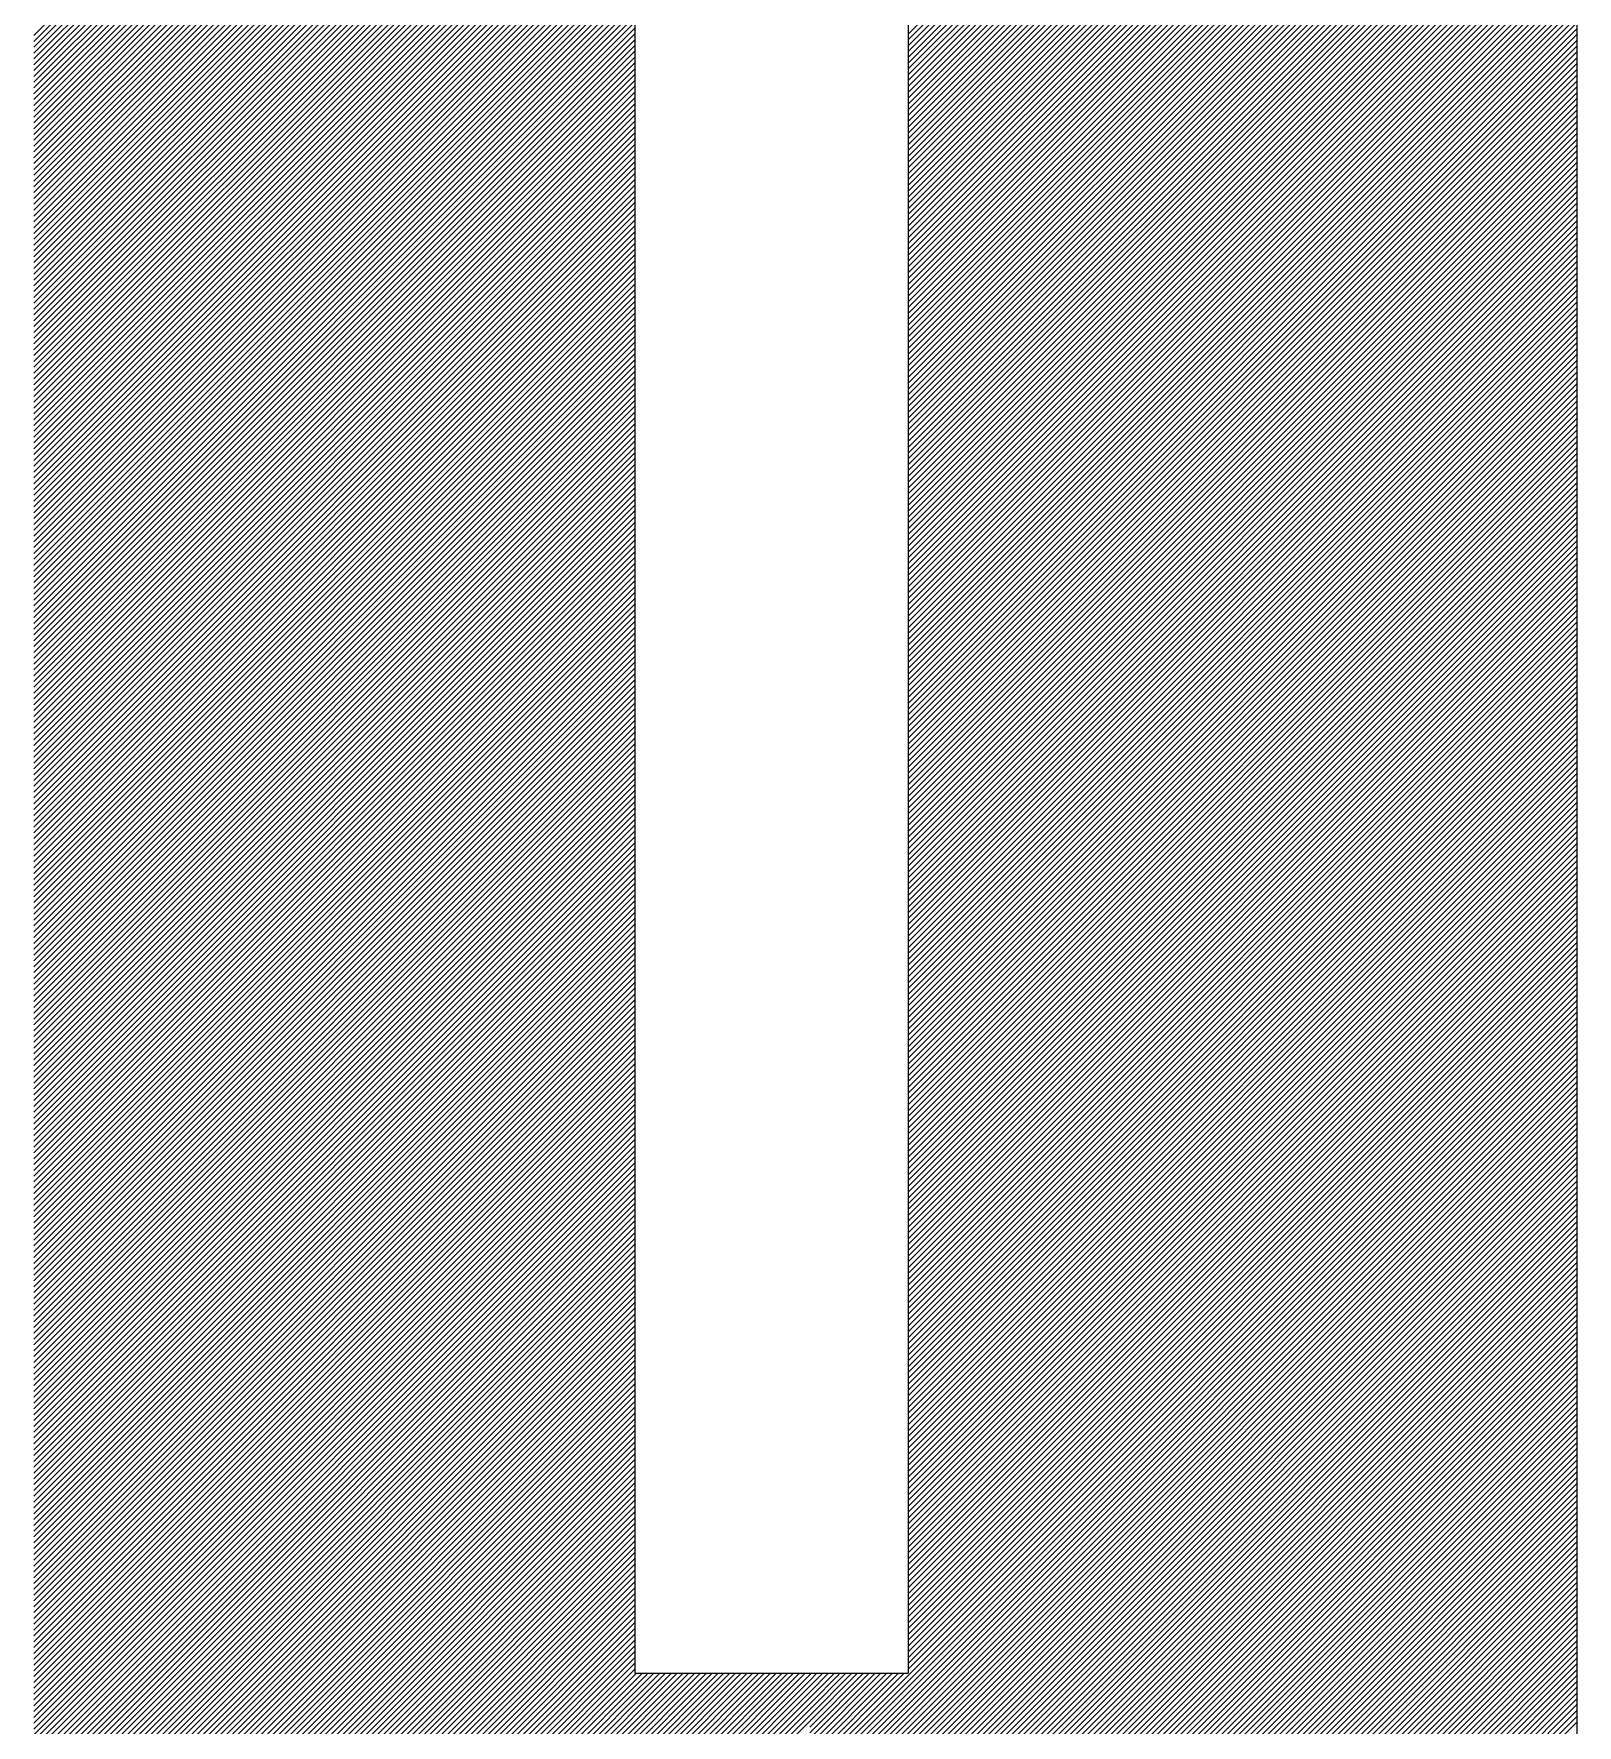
# Model space of a CAD drawing. Header units: inches. Extents: x -2548 to -2391, y 2200 to 2352.
# Drawn here: x -2463.5491 to -2463.0989, y 2340.7878 to 2341.2811 of the extents above; entities that cross this region are included whole.
import ezdxf

# ---------------------------------------------------------------- set-up
doc = ezdxf.new("R2010")
doc.units = ezdxf.units.IN
doc.header["$MEASUREMENT"] = 0
doc.layers.add('HAND', color=194, linetype='Continuous')

# ---------------------------------------------------------------- blocks, each defined once
blk = doc.blocks.new('*X369')
at = {"color": 0}
for p, q in [((95.0606, 47.9461), (95.6704, 48.5559)), ((95.0606, 47.9408), (95.6704, 48.5506)), ((95.0606, 47.9355), (95.6704, 48.5453)), ((95.0606, 47.9302), (95.6704, 48.54)), ((95.0606, 47.9249), (95.6704, 48.5347)), ((95.0606, 47.9196), (95.6704, 48.5294)), ((95.0606, 47.9143), (95.6704, 48.5241)), ((95.0606, 47.909), (95.6704, 48.5188)), ((95.0606, 47.9037), (95.6704, 48.5135)), ((95.0606, 47.8984), (95.6704, 48.5081)), ((95.0606, 47.893), (95.6704, 48.5028)), ((95.0606, 47.8877), (95.6704, 48.4975)), ((95.0606, 47.8824), (95.6704, 48.4922)), ((95.0606, 47.8771), (95.6704, 48.4869)), ((95.0606, 47.8718), (95.6704, 48.4816)), ((95.0606, 47.8665), (95.6704, 48.4763)), ((95.0606, 47.8612), (95.6704, 48.471)), ((95.0606, 47.8559), (95.6704, 48.4657)), ((95.0606, 47.8506), (95.6704, 48.4604)), ((95.0606, 47.8453), (95.6704, 48.4551)), ((95.0606, 47.84), (95.6704, 48.4498)), ((95.0606, 47.8347), (95.6704, 48.4445)), ((95.0606, 47.8294), (95.6704, 48.4392)), ((95.0606, 47.8241), (95.6704, 48.4339)), ((95.0606, 47.8188), (95.6704, 48.4286)), ((95.0606, 47.8135), (95.6704, 48.4233)), ((95.0606, 47.8082), (95.6704, 48.418)), ((95.0606, 47.8029), (95.6704, 48.4127)), ((95.0606, 47.7976), (95.6704, 48.4074)), ((95.0606, 47.7923), (95.6704, 48.4021)), ((95.0606, 47.787), (95.6704, 48.3968)), ((95.0606, 47.7817), (95.6704, 48.3915)), ((95.0606, 47.7764), (95.6704, 48.3862)), ((95.0606, 47.7711), (95.6704, 48.3809)), ((95.0606, 47.7658), (95.6704, 48.3756)), ((95.0606, 47.7605), (95.6704, 48.3703)), ((95.0606, 47.7552), (95.6704, 48.365)), ((95.0606, 47.7499), (95.6704, 48.3597)), ((95.0606, 47.7446), (95.6704, 48.3544)), ((95.0606, 47.7393), (95.6704, 48.349)), ((95.0606, 47.7339), (95.6704, 48.3437)), ((95.0606, 47.7286), (95.6704, 48.3384)), ((95.0606, 47.7233), (95.6704, 48.3331)), ((95.0606, 47.718), (95.6704, 48.3278)), ((95.0606, 47.7127), (95.6704, 48.3225)), ((95.0606, 47.7074), (95.6704, 48.3172)), ((95.0606, 47.7021), (95.6704, 48.3119)), ((95.0606, 47.6968), (95.6704, 48.3066)), ((95.0606, 47.6915), (95.6704, 48.3013)), ((95.0606, 47.6862), (95.6704, 48.296)), ((95.0606, 47.6809), (95.6704, 48.2907)), ((95.0606, 47.6756), (95.6704, 48.2854)), ((95.0606, 47.6703), (95.6704, 48.2801)), ((95.0606, 47.665), (95.6704, 48.2748)), ((95.0606, 47.6597), (95.6704, 48.2695)), ((95.0606, 47.6544), (95.6704, 48.2642)), ((95.0606, 47.6491), (95.6704, 48.2589)), ((95.0606, 47.6438), (95.6704, 48.2536)), ((95.0606, 47.6385), (95.6704, 48.2483)), ((95.0606, 47.6332), (95.6704, 48.243)), ((95.0606, 47.6279), (95.6704, 48.2377)), ((95.0606, 47.6226), (95.6704, 48.2324)), ((95.0606, 47.6173), (95.6704, 48.2271)), ((95.0606, 47.612), (95.6704, 48.2218)), ((95.0606, 47.6067), (95.6704, 48.2165)), ((95.0606, 47.6014), (95.6704, 48.2112)), ((95.0606, 47.5961), (95.6704, 48.2059)), ((95.0606, 47.5908), (95.6704, 48.2006)), ((95.0606, 47.5855), (95.6704, 48.1953)), ((95.0606, 47.5802), (95.6704, 48.19)), ((95.0606, 47.5748), (95.6704, 48.1846)), ((95.0606, 47.5695), (95.6704, 48.1793)), ((95.0606, 47.5642), (95.6704, 48.174)), ((95.0606, 47.5589), (95.6704, 48.1687)), ((95.0606, 47.5536), (95.6704, 48.1634)), ((95.0606, 47.5483), (95.6704, 48.1581)), ((95.0606, 47.543), (95.6704, 48.1528)), ((95.0606, 47.5377), (95.6704, 48.1475)), ((95.0606, 47.5324), (95.6704, 48.1422)), ((95.0606, 47.5271), (95.6704, 48.1369)), ((95.0606, 47.5218), (95.6704, 48.1316)), ((95.0606, 47.5165), (95.6704, 48.1263)), ((95.0606, 47.5112), (95.6704, 48.121)), ((95.0606, 47.5059), (95.6704, 48.1157)), ((95.0606, 47.5006), (95.6704, 48.1104)), ((95.0606, 47.4953), (95.6704, 48.1051)), ((95.0606, 47.49), (95.6704, 48.0998)), ((95.0606, 47.4847), (95.6704, 48.0945)), ((95.0606, 47.4794), (95.6704, 48.0892)), ((95.0606, 47.4741), (95.6704, 48.0839)), ((95.0606, 47.4688), (95.6704, 48.0786)), ((95.0606, 47.4635), (95.6704, 48.0733)), ((95.0606, 47.4582), (95.6704, 48.068)), ((95.0606, 47.4529), (95.6704, 48.0627)), ((95.0606, 47.4476), (95.6704, 48.0574)), ((95.0606, 47.4423), (95.6704, 48.0521)), ((95.0606, 47.437), (95.6704, 48.0468)), ((95.0606, 47.4317), (95.6704, 48.0415)), ((95.0606, 47.4264), (95.6704, 48.0362)), ((95.0606, 47.4211), (95.6704, 48.0309)), ((95.0606, 47.4158), (95.6704, 48.0255)), ((95.0606, 47.4104), (95.6704, 48.0202)), ((95.0606, 47.4051), (95.6704, 48.0149)), ((95.0606, 47.3998), (95.6704, 48.0096)), ((95.0606, 47.3945), (95.6704, 48.0043)), ((95.0606, 47.3892), (95.6704, 47.999)), ((95.0606, 47.3839), (95.6704, 47.9937)), ((95.0606, 47.3786), (95.6704, 47.9884)), ((95.0606, 47.3733), (95.6704, 47.9831)), ((95.0606, 47.368), (95.6704, 47.9778)), ((95.0606, 47.3627), (95.6704, 47.9725)), ((95.0606, 47.3574), (95.6704, 47.9672)), ((95.0606, 47.3521), (95.6704, 47.9619)), ((95.0606, 47.3468), (95.6704, 47.9566)), ((95.0606, 47.3415), (95.6704, 47.9513)), ((95.0606, 47.3362), (95.6704, 47.946)), ((95.0606, 47.3309), (95.6704, 47.9407)), ((95.0606, 47.3256), (95.6704, 47.9354)), ((95.0606, 47.3203), (95.6704, 47.9301)), ((95.0606, 47.315), (95.6704, 47.9248)), ((95.0606, 47.3097), (95.6704, 47.9195)), ((95.0606, 47.3044), (95.6704, 47.9142)), ((95.0606, 47.2991), (95.6704, 47.9089)), ((95.0606, 47.2938), (95.6704, 47.9036)), ((95.0606, 47.2885), (95.6704, 47.8983)), ((95.0606, 47.2832), (95.6704, 47.893)), ((95.0606, 47.2779), (95.6704, 47.8877)), ((95.0606, 47.2726), (95.6704, 47.8824)), ((95.0606, 47.2673), (95.6704, 47.8771)), ((95.0606, 47.262), (95.6704, 47.8718)), ((95.0606, 47.2567), (95.6704, 47.8664)), ((95.0606, 47.2513), (95.6704, 47.8611)), ((95.0606, 47.246), (95.6704, 47.8558)), ((95.0606, 47.2407), (95.6704, 47.8505)), ((95.0606, 47.2354), (95.6704, 47.8452)), ((95.0606, 47.2301), (95.6704, 47.8399)), ((95.0606, 47.2248), (95.6704, 47.8346)), ((95.0606, 47.2195), (95.6704, 47.8293)), ((95.0606, 47.2142), (95.6704, 47.824)), ((95.0606, 47.2089), (95.6704, 47.8187)), ((95.0606, 47.2036), (95.6704, 47.8134)), ((95.0606, 47.1983), (95.6704, 47.8081)), ((95.0606, 47.193), (95.6704, 47.8028)), ((95.0606, 47.1877), (95.6704, 47.7975)), ((95.0606, 47.1824), (95.6704, 47.7922)), ((95.0606, 47.1771), (95.6704, 47.7869)), ((95.0606, 47.1718), (95.6704, 47.7816)), ((95.0606, 47.1665), (95.6704, 47.7763)), ((95.0606, 47.1612), (95.6704, 47.771)), ((95.0606, 47.1559), (95.6704, 47.7657)), ((95.0606, 47.1506), (95.6704, 47.7604)), ((95.0606, 47.1453), (95.6704, 47.7551)), ((95.0606, 47.14), (95.6704, 47.7498)), ((95.0606, 47.1347), (95.6704, 47.7445)), ((95.0606, 47.1294), (95.6704, 47.7392)), ((95.0606, 47.1241), (95.6704, 47.7339)), ((95.0606, 47.1188), (95.6704, 47.7286)), ((95.0606, 47.1135), (95.6704, 47.7233)), ((95.0606, 47.1082), (95.6704, 47.718)), ((95.0606, 47.1029), (95.6704, 47.7127)), ((95.0606, 47.0976), (95.6704, 47.7073)), ((95.0606, 47.0922), (95.6704, 47.702)), ((95.0606, 47.0869), (95.6704, 47.6967)), ((95.0606, 47.0816), (95.6704, 47.6914)), ((95.0606, 47.0763), (95.6704, 47.6861)), ((95.0606, 47.071), (95.6704, 47.6808)), ((95.0606, 47.0657), (95.6704, 47.6755)), ((95.0606, 47.0604), (95.6704, 47.6702)), ((95.0606, 47.0551), (95.6704, 47.6649)), ((95.0606, 47.0498), (95.6704, 47.6596)), ((95.0606, 47.0445), (95.6704, 47.6543)), ((95.0606, 47.0392), (95.6704, 47.649)), ((95.0606, 47.0339), (95.6704, 47.6437)), ((95.0606, 47.0286), (95.6704, 47.6384)), ((95.0606, 47.0233), (95.6704, 47.6331)), ((95.0606, 47.018), (95.6704, 47.6278)), ((95.0606, 47.0127), (95.6704, 47.6225)), ((95.0606, 47.0074), (95.6704, 47.6172)), ((95.0606, 47.0021), (95.6704, 47.6119)), ((95.0606, 46.9968), (95.6704, 47.6066)), ((95.0606, 46.9915), (95.6704, 47.6013)), ((95.0606, 46.9862), (95.6704, 47.596)), ((95.0606, 46.9809), (95.6704, 47.5907)), ((95.0606, 46.9756), (95.6704, 47.5854)), ((95.0606, 46.9703), (95.6704, 47.5801)), ((95.0606, 46.965), (95.6704, 47.5748)), ((95.0606, 46.9597), (95.6704, 47.5695)), ((95.0606, 46.9544), (95.6704, 47.5642)), ((95.0606, 46.9491), (95.6704, 47.5589)), ((95.0606, 46.9438), (95.6704, 47.5536)), ((95.0606, 46.9385), (95.6704, 47.5483)), ((95.0606, 46.9332), (95.6704, 47.5429)), ((95.0606, 46.9278), (95.6704, 47.5376)), ((95.0606, 46.9225), (95.6704, 47.5323)), ((95.0606, 46.9172), (95.6704, 47.527)), ((95.0606, 46.9119), (95.6704, 47.5217)), ((95.0606, 46.9066), (95.6704, 47.5164)), ((95.0606, 46.9013), (95.6704, 47.5111)), ((95.0606, 46.896), (95.6704, 47.5058)), ((95.0606, 46.8907), (95.6704, 47.5005)), ((95.0606, 46.8854), (95.6704, 47.4952)), ((95.0606, 46.8801), (95.6704, 47.4899)), ((95.0606, 46.8748), (95.6704, 47.4846)), ((95.0606, 46.8695), (95.6704, 47.4793)), ((95.0606, 46.8642), (95.6704, 47.474)), ((95.0606, 46.8589), (95.6704, 47.4687)), ((95.0606, 46.8536), (95.6704, 47.4634)), ((95.0606, 46.8483), (95.6704, 47.4581)), ((95.0606, 46.843), (95.6704, 47.4528)), ((95.0606, 46.8377), (95.6704, 47.4475)), ((95.0606, 46.8324), (95.6704, 47.4422)), ((95.0606, 46.8271), (95.6704, 47.4369)), ((95.0606, 46.8218), (95.6704, 47.4316)), ((95.0606, 46.8165), (95.6704, 47.4263)), ((95.0606, 46.8112), (95.6704, 47.421)), ((95.0606, 46.8059), (95.6704, 47.4157)), ((95.0606, 46.8006), (95.6704, 47.4104)), ((95.0606, 46.7953), (95.6704, 47.4051)), ((95.0606, 46.79), (95.6704, 47.3998)), ((95.0606, 46.7847), (95.6704, 47.3945)), ((95.0606, 46.7794), (95.6704, 47.3892)), ((95.0606, 46.7741), (95.6704, 47.3838)), ((95.0606, 46.7687), (95.6704, 47.3785)), ((95.0606, 46.7634), (95.6704, 47.3732)), ((95.0606, 46.7581), (95.6704, 47.3679)), ((95.0606, 46.7528), (95.6704, 47.3626)), ((95.0606, 46.7475), (95.6704, 47.3573)), ((95.0606, 46.7422), (95.6704, 47.352)), ((95.0606, 46.7369), (95.6704, 47.3467)), ((95.0606, 46.7316), (95.6704, 47.3414)), ((95.0606, 46.7263), (95.6704, 47.3361)), ((95.0606, 46.721), (95.6704, 47.3308)), ((95.0606, 46.7157), (95.6704, 47.3255)), ((95.0606, 46.7104), (95.6704, 47.3202)), ((95.0606, 46.7051), (95.6704, 47.3149)), ((95.0606, 46.6998), (95.6704, 47.3096)), ((95.0606, 46.6945), (95.6704, 47.3043)), ((95.0606, 46.6892), (95.6704, 47.299)), ((95.0606, 46.6839), (95.6704, 47.2937)), ((95.0606, 46.6786), (95.6704, 47.2884)), ((95.0606, 46.6733), (95.6704, 47.2831)), ((95.0606, 46.668), (95.6704, 47.2778)), ((95.0606, 46.6627), (95.6704, 47.2725)), ((95.0606, 46.6574), (95.6704, 47.2672)), ((95.0606, 46.6521), (95.6704, 47.2619)), ((95.0606, 46.6468), (95.6704, 47.2566)), ((95.0606, 46.6415), (95.6704, 47.2513)), ((95.0606, 46.6362), (95.6704, 47.246)), ((95.0606, 46.6309), (95.6704, 47.2407)), ((95.0606, 46.6256), (95.6704, 47.2354)), ((95.0606, 46.6203), (95.6704, 47.2301)), ((95.0606, 46.615), (95.6704, 47.2247)), ((95.0606, 46.6096), (95.6704, 47.2194)), ((95.0606, 46.6043), (95.6704, 47.2141)), ((95.0606, 46.599), (95.6704, 47.2088)), ((95.0606, 46.5937), (95.6704, 47.2035)), ((95.0606, 46.5884), (95.6704, 47.1982)), ((95.0606, 46.5831), (95.6704, 47.1929)), ((95.0606, 46.5778), (95.6704, 47.1876)), ((95.0606, 46.5725), (95.6704, 47.1823)), ((95.0606, 46.5672), (95.6704, 47.177)), ((95.0606, 46.5619), (95.6704, 47.1717)), ((95.0606, 46.5566), (95.6704, 47.1664)), ((95.0606, 46.5513), (95.6704, 47.1611)), ((95.0606, 46.546), (95.6704, 47.1558)), ((95.0606, 46.5407), (95.6704, 47.1505)), ((95.0606, 46.5354), (95.6704, 47.1452)), ((95.0606, 46.5301), (95.6704, 47.1399)), ((95.0606, 46.5248), (95.6704, 47.1346)), ((95.0606, 46.5195), (95.6704, 47.1293)), ((95.0606, 46.5142), (95.6704, 47.124)), ((95.0606, 46.5089), (95.6704, 47.1187)), ((95.0606, 46.5036), (95.6704, 47.1134)), ((95.0606, 46.4983), (95.6704, 47.1081)), ((95.0606, 46.493), (95.6704, 47.1028)), ((95.0606, 46.4877), (95.6704, 47.0975)), ((95.0606, 46.4824), (95.6704, 47.0922)), ((95.0606, 46.4771), (95.6704, 47.0869)), ((95.0606, 46.4718), (95.6704, 47.0816)), ((95.0606, 46.4665), (95.6704, 47.0763)), ((94.9709, 46.3608), (95.6704, 47.0603)), ((95.0606, 46.4612), (95.6704, 47.071)), ((95.0606, 46.4559), (95.6704, 47.0657)), ((94.9709, 46.3555), (95.6704, 47.055)), ((94.9709, 46.3502), (95.6704, 47.0497)), ((94.9709, 46.3449), (95.6704, 47.0444)), ((94.9709, 46.3396), (95.6704, 47.0391)), ((94.9709, 46.3343), (95.6704, 47.0338)), ((94.9709, 46.329), (95.6704, 47.0285)), ((94.9709, 46.3237), (95.6704, 47.0232)), ((94.9709, 46.3184), (95.6704, 47.0179)), ((94.9709, 46.3131), (95.6704, 47.0126)), ((94.9709, 46.3078), (95.6704, 47.0073)), ((94.9709, 46.3025), (95.6704, 47.002)), ((94.9709, 46.2972), (95.6704, 46.9967)), ((94.9709, 46.2919), (95.6704, 46.9914)), ((94.9709, 46.2866), (95.6704, 46.9861)), ((94.9709, 46.2813), (95.6704, 46.9808)), ((94.9709, 46.276), (95.6704, 46.9755)), ((94.9709, 46.2707), (95.6704, 46.9702)), ((94.9709, 46.2654), (95.6704, 46.9649)), ((94.9709, 46.2601), (95.6704, 46.9596)), ((94.9709, 46.2548), (95.6704, 46.9543)), ((94.9709, 46.2495), (95.6704, 46.949)), ((94.9709, 46.2442), (95.6704, 46.9437)), ((94.9709, 46.2389), (95.6704, 46.9384)), ((94.9709, 46.2336), (95.6704, 46.9331)), ((94.9709, 46.2282), (95.6704, 46.9278)), ((94.9709, 46.2229), (95.6704, 46.9225)), ((94.9709, 46.2176), (95.6704, 46.9172)), ((94.9709, 46.2123), (95.6704, 46.9119)), ((94.9709, 46.207), (95.6704, 46.9066)), ((94.9709, 46.2017), (95.6704, 46.9012)), ((94.9709, 46.1964), (95.6704, 46.8959)), ((94.9709, 46.1911), (95.6704, 46.8906)), ((94.9709, 46.1858), (95.6704, 46.8853)), ((94.9709, 46.1805), (95.6704, 46.88)), ((94.9709, 46.1752), (95.6704, 46.8747)), ((94.9709, 46.1699), (95.6704, 46.8694)), ((94.9709, 46.1646), (95.6704, 46.8641)), ((94.9709, 46.1593), (95.6704, 46.8588)), ((94.9709, 46.154), (95.6704, 46.8535)), ((94.9709, 46.1487), (95.6704, 46.8482)), ((94.9709, 46.1434), (95.6704, 46.8429)), ((94.9709, 46.1381), (95.6704, 46.8376)), ((94.9709, 46.1328), (95.6704, 46.8323)), ((94.9709, 46.1275), (95.6704, 46.827)), ((94.9709, 46.1222), (95.6704, 46.8217)), ((94.9709, 46.1169), (95.6704, 46.8164)), ((94.9709, 46.1116), (95.6704, 46.8111)), ((94.9709, 46.1063), (95.6704, 46.8058)), ((94.9709, 46.101), (95.6704, 46.8005)), ((94.9709, 46.0957), (95.6704, 46.7952)), ((94.9709, 46.0904), (95.6704, 46.7899)), ((94.9709, 46.0851), (95.6704, 46.7846)), ((94.9709, 46.0798), (95.6704, 46.7793)), ((94.9709, 46.0745), (95.6704, 46.774)), ((94.9709, 46.0692), (95.6704, 46.7687)), ((94.9709, 46.0638), (95.6704, 46.7634)), ((94.9709, 46.0585), (95.6704, 46.7581)), ((94.9709, 46.0532), (95.6704, 46.7528)), ((94.9709, 46.0479), (95.6704, 46.7475)), ((94.9709, 46.0426), (95.6704, 46.7421)), ((94.9709, 46.0373), (95.6704, 46.7368)), ((94.9709, 46.032), (95.6704, 46.7315)), ((94.9709, 46.0267), (95.6704, 46.7262)), ((94.9709, 46.0214), (95.6704, 46.7209)), ((94.9709, 46.0161), (95.6704, 46.7156)), ((94.9709, 46.0108), (95.6704, 46.7103)), ((94.9709, 46.0055), (95.6704, 46.705)), ((94.9709, 46.0002), (95.6704, 46.6997)), ((94.9709, 45.9949), (95.6704, 46.6944)), ((94.9709, 45.9896), (95.6704, 46.6891)), ((94.9709, 45.9843), (95.6704, 46.6838)), ((94.9709, 45.979), (95.6704, 46.6785)), ((94.9709, 45.9737), (95.6704, 46.6732)), ((94.9709, 45.9684), (95.6704, 46.6679)), ((94.9709, 45.9631), (95.6704, 46.6626)), ((94.9709, 45.9578), (95.6704, 46.6573)), ((94.9709, 45.9525), (95.6704, 46.652)), ((94.9709, 45.9472), (95.6704, 46.6467)), ((94.9709, 45.9419), (95.6704, 46.6414)), ((94.9709, 45.9366), (95.6704, 46.6361)), ((94.9709, 45.9313), (95.6704, 46.6308)), ((94.9709, 45.926), (95.6704, 46.6255)), ((94.9709, 45.9207), (95.6704, 46.6202)), ((94.9709, 45.9154), (95.6704, 46.6149)), ((94.9709, 45.9101), (95.6704, 46.6096)), ((94.9709, 45.9047), (95.6704, 46.6043)), ((94.9709, 45.8994), (95.6704, 46.599)), ((94.9709, 45.8941), (95.6704, 46.5937)), ((94.9709, 45.8888), (95.6704, 46.5884)), ((94.9709, 45.8835), (95.6704, 46.5831)), ((94.9709, 45.8782), (95.6704, 46.5777)), ((94.9709, 45.8729), (95.6704, 46.5724)), ((94.9709, 45.8676), (95.6704, 46.5671)), ((94.9709, 45.8623), (95.6704, 46.5618)), ((94.9709, 45.857), (95.6704, 46.5565)), ((94.9709, 45.8517), (95.6704, 46.5512)), ((94.9709, 45.8464), (95.6704, 46.5459)), ((94.9709, 45.8411), (95.6704, 46.5406)), ((94.9709, 45.8358), (95.6704, 46.5353)), ((94.9709, 45.8305), (95.6704, 46.53)), ((94.9709, 45.8252), (95.6704, 46.5247)), ((94.9709, 45.8199), (95.6704, 46.5194)), ((94.9709, 45.8146), (95.6704, 46.5141)), ((94.9709, 45.8093), (95.6704, 46.5088)), ((94.9709, 45.804), (95.6704, 46.5035)), ((94.9709, 45.7987), (95.6704, 46.4982)), ((94.9709, 45.7934), (95.6704, 46.4929)), ((94.9709, 45.7881), (95.6704, 46.4876)), ((94.9709, 45.7828), (95.6704, 46.4823)), ((94.9709, 45.7775), (95.6704, 46.477)), ((94.9709, 45.7722), (95.6704, 46.4717)), ((94.9709, 45.7669), (95.6704, 46.4664)), ((94.9709, 45.7616), (95.6704, 46.4611)), ((94.9709, 45.7563), (95.6704, 46.4558)), ((94.9709, 46.3661), (95.0571, 46.4523)), ((94.9709, 46.3714), (95.0518, 46.4523)), ((94.9709, 46.3767), (95.0465, 46.4523)), ((94.9709, 46.382), (95.0412, 46.4523)), ((94.9709, 46.3873), (95.0359, 46.4523)), ((94.9709, 46.3927), (95.0306, 46.4523)), ((94.9709, 46.398), (95.0252, 46.4523)), ((94.9709, 46.4033), (95.0199, 46.4523)), ((94.9709, 46.4086), (95.0146, 46.4523)), ((94.9709, 46.4139), (95.0093, 46.4523)), ((94.9709, 46.4192), (95.004, 46.4523)), ((94.9709, 46.4245), (94.9987, 46.4523)), ((94.9709, 46.4298), (94.9934, 46.4523)), ((94.9709, 46.4351), (94.9881, 46.4523)), ((94.9709, 46.4404), (94.9828, 46.4523)), ((94.9709, 46.4457), (94.9775, 46.4523)), ((94.9709, 46.451), (94.9722, 46.4523)), ((94.9709, 45.751), (95.6704, 46.4505)), ((94.9709, 45.7456), (95.6704, 46.4452)), ((94.9709, 45.7403), (95.6704, 46.4399)), ((94.9709, 45.735), (95.6704, 46.4346)), ((94.9709, 45.7297), (95.6704, 46.4293)), ((94.9709, 45.7244), (95.6704, 46.424)), ((94.9709, 45.7191), (95.6704, 46.4186)), ((94.9709, 45.7138), (95.6704, 46.4133)), ((94.9709, 45.7085), (95.6704, 46.408))]:
    blk.add_line(p, q, dxfattribs=at)
blk = doc.blocks.new('*X366')
at = {"color": 0}
for p, q in [((94.2638, 47.9448), (94.8116, 48.4926)), ((94.2638, 47.9394), (94.8116, 48.4873)), ((94.2638, 47.9341), (94.8116, 48.482)), ((94.2638, 47.9288), (94.8116, 48.4767)), ((94.2638, 47.9235), (94.8116, 48.4714)), ((94.2638, 47.9182), (94.8116, 48.4661)), ((94.2638, 47.9129), (94.8116, 48.4607)), ((94.2638, 47.9076), (94.8116, 48.4554)), ((94.2638, 47.9023), (94.8116, 48.4501)), ((94.2638, 47.897), (94.8116, 48.4448)), ((94.2638, 47.8917), (94.8116, 48.4395)), ((94.2638, 47.8864), (94.8116, 48.4342)), ((94.2638, 47.8811), (94.8116, 48.4289)), ((94.2638, 47.8758), (94.8116, 48.4236)), ((94.2638, 47.8705), (94.8116, 48.4183)), ((94.2638, 47.8652), (94.8116, 48.413)), ((94.2638, 47.8599), (94.8116, 48.4077)), ((94.2638, 47.8546), (94.8116, 48.4024)), ((94.2638, 47.8493), (94.8116, 48.3971)), ((94.2638, 47.844), (94.8116, 48.3918)), ((94.2638, 47.8387), (94.8116, 48.3865)), ((94.2638, 47.8334), (94.8116, 48.3812)), ((94.2638, 47.8281), (94.8116, 48.3759)), ((94.2638, 47.8228), (94.8116, 48.3706)), ((94.2638, 47.8175), (94.8116, 48.3653)), ((94.2638, 47.8122), (94.8116, 48.36)), ((94.2638, 47.8069), (94.8116, 48.3547)), ((94.2638, 47.8016), (94.8116, 48.3494)), ((94.2638, 47.7963), (94.8116, 48.3441)), ((94.2638, 47.791), (94.8116, 48.3388)), ((94.2638, 47.7857), (94.8116, 48.3335)), ((94.2638, 47.7803), (94.8116, 48.3282)), ((94.2638, 47.775), (94.8116, 48.3229)), ((94.2638, 47.7697), (94.8116, 48.3176)), ((94.2638, 47.7644), (94.8116, 48.3123)), ((94.2638, 47.7591), (94.8116, 48.307)), ((94.2638, 47.7538), (94.8116, 48.3016)), ((94.2638, 47.7485), (94.8116, 48.2963)), ((94.2638, 47.7432), (94.8116, 48.291)), ((94.2638, 47.7379), (94.8116, 48.2857)), ((94.2638, 47.7326), (94.8116, 48.2804)), ((94.2638, 47.7273), (94.8116, 48.2751)), ((94.2638, 47.722), (94.8116, 48.2698)), ((94.2638, 47.7167), (94.8116, 48.2645)), ((94.2638, 47.7114), (94.8116, 48.2592)), ((94.2638, 47.7061), (94.8116, 48.2539)), ((94.2638, 47.7008), (94.8116, 48.2486)), ((94.2638, 47.6955), (94.8116, 48.2433)), ((94.2638, 47.6902), (94.8116, 48.238)), ((94.2638, 47.6849), (94.8116, 48.2327)), ((94.2638, 47.6796), (94.8116, 48.2274)), ((94.2638, 47.6743), (94.8116, 48.2221)), ((94.2638, 47.669), (94.8116, 48.2168)), ((94.2638, 47.6637), (94.8116, 48.2115)), ((94.2638, 47.6584), (94.8116, 48.2062)), ((94.2638, 47.6531), (94.8116, 48.2009)), ((94.2638, 47.6478), (94.8116, 48.1956)), ((94.2638, 47.6425), (94.8116, 48.1903)), ((94.2638, 47.6372), (94.8116, 48.185)), ((94.2638, 47.6319), (94.8116, 48.1797)), ((94.2638, 47.6266), (94.8116, 48.1744)), ((94.2638, 47.6212), (94.8116, 48.1691)), ((94.2638, 47.6159), (94.8116, 48.1638)), ((94.2638, 47.6106), (94.8116, 48.1585)), ((94.2638, 47.6053), (94.8116, 48.1532)), ((94.2638, 47.6), (94.8116, 48.1479)), ((94.2638, 47.5947), (94.8116, 48.1426)), ((94.2638, 47.5894), (94.8116, 48.1372)), ((94.2638, 47.5841), (94.8116, 48.1319)), ((94.2638, 47.5788), (94.8116, 48.1266)), ((94.2638, 47.5735), (94.8116, 48.1213)), ((94.2638, 47.5682), (94.8116, 48.116)), ((94.2638, 47.5629), (94.8116, 48.1107)), ((94.2638, 47.5576), (94.8116, 48.1054)), ((94.2638, 47.5523), (94.8116, 48.1001)), ((94.2638, 47.547), (94.8116, 48.0948)), ((94.2638, 47.5417), (94.8116, 48.0895)), ((94.2638, 47.5364), (94.8116, 48.0842)), ((94.2638, 47.5311), (94.8116, 48.0789)), ((94.2638, 47.5258), (94.8116, 48.0736)), ((94.2638, 47.5205), (94.8116, 48.0683)), ((94.2638, 47.5152), (94.8116, 48.063)), ((94.2638, 47.5099), (94.8116, 48.0577)), ((94.2638, 47.5046), (94.8116, 48.0524)), ((94.2638, 47.4993), (94.8116, 48.0471)), ((94.2638, 47.494), (94.8116, 48.0418)), ((94.2638, 47.4887), (94.8116, 48.0365)), ((94.2638, 47.4834), (94.8116, 48.0312)), ((94.2638, 47.4781), (94.8116, 48.0259)), ((94.2638, 47.4728), (94.8116, 48.0206)), ((94.2638, 47.4675), (94.8116, 48.0153)), ((94.2638, 47.4622), (94.8116, 48.01)), ((94.2638, 47.4568), (94.8116, 48.0047)), ((94.2638, 47.4515), (94.8116, 47.9994)), ((94.2638, 47.4462), (94.8116, 47.9941)), ((94.2638, 47.4409), (94.8116, 47.9888)), ((94.2638, 47.4356), (94.8116, 47.9835)), ((94.2638, 47.4303), (94.8116, 47.9781)), ((94.2638, 47.425), (94.8116, 47.9728)), ((94.2638, 47.4197), (94.8116, 47.9675)), ((94.2638, 47.4144), (94.8116, 47.9622)), ((94.2638, 47.4091), (94.8116, 47.9569)), ((94.2638, 47.4038), (94.8116, 47.9516)), ((94.2638, 47.3985), (94.8116, 47.9463)), ((94.2638, 47.3932), (94.8116, 47.941)), ((94.2638, 47.3879), (94.8116, 47.9357)), ((94.2638, 47.3826), (94.8116, 47.9304)), ((94.2638, 47.3773), (94.8116, 47.9251)), ((94.2638, 47.372), (94.8116, 47.9198)), ((94.2638, 47.3667), (94.8116, 47.9145)), ((94.2638, 47.3614), (94.8116, 47.9092)), ((94.2638, 47.3561), (94.8116, 47.9039)), ((94.2638, 47.3508), (94.8116, 47.8986)), ((94.2638, 47.3455), (94.8116, 47.8933)), ((94.2638, 47.3402), (94.8116, 47.888)), ((94.2638, 47.3349), (94.8116, 47.8827)), ((94.2638, 47.3296), (94.8116, 47.8774)), ((94.2638, 47.3243), (94.8116, 47.8721)), ((94.2638, 47.319), (94.8116, 47.8668)), ((94.2638, 47.3137), (94.8116, 47.8615)), ((94.2638, 47.3084), (94.8116, 47.8562)), ((94.2638, 47.3031), (94.8116, 47.8509)), ((94.2638, 47.2977), (94.8116, 47.8456)), ((94.2638, 47.2924), (94.8116, 47.8403)), ((94.2638, 47.2871), (94.8116, 47.835)), ((94.2638, 47.2818), (94.8116, 47.8297)), ((94.2638, 47.2765), (94.8116, 47.8244)), ((94.2638, 47.2712), (94.8116, 47.819)), ((94.2638, 47.2659), (94.8116, 47.8137)), ((94.2638, 47.2606), (94.8116, 47.8084)), ((94.2638, 47.2553), (94.8116, 47.8031)), ((94.2638, 47.25), (94.8116, 47.7978)), ((94.2638, 47.2447), (94.8116, 47.7925)), ((94.2638, 47.2394), (94.8116, 47.7872)), ((94.2638, 47.2341), (94.8116, 47.7819)), ((94.2638, 47.2288), (94.8116, 47.7766)), ((94.2638, 47.2235), (94.8116, 47.7713)), ((94.2638, 47.2182), (94.8116, 47.766)), ((94.2638, 47.2129), (94.8116, 47.7607)), ((94.2638, 47.2076), (94.8116, 47.7554)), ((94.2638, 47.2023), (94.8116, 47.7501)), ((94.2638, 47.197), (94.8116, 47.7448)), ((94.2638, 47.1917), (94.8116, 47.7395)), ((94.2638, 47.1864), (94.8116, 47.7342)), ((94.2638, 47.1811), (94.8116, 47.7289)), ((94.2638, 47.1758), (94.8116, 47.7236)), ((94.2638, 47.1705), (94.8116, 47.7183)), ((94.2638, 47.1652), (94.8116, 47.713)), ((94.2638, 47.1599), (94.8116, 47.7077)), ((94.2638, 47.1546), (94.8116, 47.7024)), ((94.2638, 47.1493), (94.8116, 47.6971)), ((94.2638, 47.144), (94.8116, 47.6918)), ((94.2638, 47.1386), (94.8116, 47.6865)), ((94.2638, 47.1333), (94.8116, 47.6812)), ((94.2638, 47.128), (94.8116, 47.6759)), ((94.2638, 47.1227), (94.8116, 47.6706)), ((94.2638, 47.1174), (94.8116, 47.6653)), ((94.2638, 47.1121), (94.8116, 47.6599)), ((94.2638, 47.1068), (94.8116, 47.6546)), ((94.2638, 47.1015), (94.8116, 47.6493)), ((94.2638, 47.0962), (94.8116, 47.644)), ((94.2638, 47.0909), (94.8116, 47.6387)), ((94.2638, 47.0856), (94.8116, 47.6334)), ((94.2638, 47.0803), (94.8116, 47.6281)), ((94.2638, 47.075), (94.8116, 47.6228)), ((94.2638, 47.0697), (94.8116, 47.6175)), ((94.2638, 47.0644), (94.8116, 47.6122)), ((94.2638, 47.0591), (94.8116, 47.6069)), ((94.2638, 47.0538), (94.8116, 47.6016)), ((94.2638, 47.0485), (94.8116, 47.5963)), ((94.2638, 47.0432), (94.8116, 47.591)), ((94.2638, 47.0379), (94.8116, 47.5857)), ((94.2638, 47.0326), (94.8116, 47.5804)), ((94.2638, 47.0273), (94.8116, 47.5751)), ((94.2638, 47.022), (94.8116, 47.5698)), ((94.2638, 47.0167), (94.8116, 47.5645)), ((94.2638, 47.0114), (94.8116, 47.5592)), ((94.2638, 47.0061), (94.8116, 47.5539)), ((94.2638, 47.0008), (94.8116, 47.5486)), ((94.2638, 46.9955), (94.8116, 47.5433)), ((94.2638, 46.9902), (94.8116, 47.538)), ((94.2638, 46.9849), (94.8116, 47.5327)), ((94.2638, 46.9795), (94.8116, 47.5274)), ((94.2638, 46.9742), (94.8116, 47.5221)), ((94.2638, 46.9689), (94.8116, 47.5168)), ((94.2638, 46.9636), (94.8116, 47.5115)), ((94.2638, 46.9583), (94.8116, 47.5062)), ((94.2638, 46.953), (94.8116, 47.5009)), ((94.2638, 46.9477), (94.8116, 47.4955)), ((94.2638, 46.9424), (94.8116, 47.4902)), ((94.2638, 46.9371), (94.8116, 47.4849)), ((94.2638, 46.9318), (94.8116, 47.4796)), ((94.2638, 46.9265), (94.8116, 47.4743)), ((94.2638, 46.9212), (94.8116, 47.469)), ((94.2638, 46.9159), (94.8116, 47.4637)), ((94.2638, 46.9106), (94.8116, 47.4584)), ((94.2638, 46.9053), (94.8116, 47.4531)), ((94.2638, 46.9), (94.8116, 47.4478)), ((94.2638, 46.8947), (94.8116, 47.4425)), ((94.2638, 46.8894), (94.8116, 47.4372)), ((94.2638, 46.8841), (94.8116, 47.4319)), ((94.2638, 46.8788), (94.8116, 47.4266)), ((94.2638, 46.8735), (94.8116, 47.4213)), ((94.2638, 46.8682), (94.8116, 47.416)), ((94.2638, 46.8629), (94.8116, 47.4107)), ((94.2638, 46.8576), (94.8116, 47.4054)), ((94.2638, 46.8523), (94.8116, 47.4001)), ((94.2638, 46.847), (94.8116, 47.3948)), ((94.2638, 46.8417), (94.8116, 47.3895)), ((94.2638, 46.8364), (94.8116, 47.3842)), ((94.2638, 46.8311), (94.8116, 47.3789)), ((94.2638, 46.8258), (94.8116, 47.3736)), ((94.2638, 46.8205), (94.8116, 47.3683)), ((94.2638, 46.8151), (94.8116, 47.363)), ((94.2638, 46.8098), (94.8116, 47.3577)), ((94.2638, 46.8045), (94.8116, 47.3524)), ((94.2638, 46.7992), (94.8116, 47.3471)), ((94.2638, 46.7939), (94.8116, 47.3418)), ((94.2638, 46.7886), (94.8116, 47.3364)), ((94.2638, 46.7833), (94.8116, 47.3311)), ((94.2638, 46.778), (94.8116, 47.3258)), ((94.2638, 46.7727), (94.8116, 47.3205)), ((94.2638, 46.7674), (94.8116, 47.3152)), ((94.2638, 46.7621), (94.8116, 47.3099)), ((94.2638, 46.7568), (94.8116, 47.3046)), ((94.2638, 46.7515), (94.8116, 47.2993)), ((94.2638, 46.7462), (94.8116, 47.294)), ((94.2638, 46.7409), (94.8116, 47.2887)), ((94.2638, 46.7356), (94.8116, 47.2834)), ((94.2638, 46.7303), (94.8116, 47.2781)), ((94.2638, 46.725), (94.8116, 47.2728)), ((94.2638, 46.7197), (94.8116, 47.2675)), ((94.2638, 46.7144), (94.8116, 47.2622)), ((94.2638, 46.7091), (94.8116, 47.2569)), ((94.2638, 46.7038), (94.8116, 47.2516)), ((94.2638, 46.6985), (94.8116, 47.2463)), ((94.2638, 46.6932), (94.8116, 47.241)), ((94.2638, 46.6879), (94.8116, 47.2357)), ((94.2638, 46.6826), (94.8116, 47.2304)), ((94.2638, 46.6773), (94.8116, 47.2251)), ((94.2638, 46.672), (94.8116, 47.2198)), ((94.2638, 46.6667), (94.8116, 47.2145)), ((94.2638, 46.6614), (94.8116, 47.2092)), ((94.2638, 46.656), (94.8116, 47.2039)), ((94.2638, 46.6507), (94.8116, 47.1986)), ((94.2638, 46.6454), (94.8116, 47.1933)), ((94.2638, 46.6401), (94.8116, 47.188)), ((94.2638, 46.6348), (94.8116, 47.1827)), ((94.2638, 46.6295), (94.8116, 47.1773)), ((94.2638, 46.6242), (94.8116, 47.172)), ((94.2638, 46.6189), (94.8116, 47.1667)), ((94.2638, 46.6136), (94.8116, 47.1614)), ((94.2638, 46.6083), (94.8116, 47.1561)), ((94.2638, 46.603), (94.8116, 47.1508)), ((94.2638, 46.5977), (94.8116, 47.1455)), ((94.2638, 46.5924), (94.8116, 47.1402)), ((94.2638, 46.5871), (94.8116, 47.1349)), ((94.2638, 46.5818), (94.8116, 47.1296)), ((94.2638, 46.5765), (94.8116, 47.1243)), ((94.2638, 46.5712), (94.8116, 47.119)), ((94.2638, 46.5659), (94.8116, 47.1137)), ((94.2638, 46.5606), (94.8116, 47.1084)), ((94.2638, 46.5553), (94.8116, 47.1031)), ((94.2638, 46.55), (94.8116, 47.0978)), ((94.2638, 46.5447), (94.8116, 47.0925)), ((94.2638, 46.5394), (94.8116, 47.0872)), ((94.2638, 46.5341), (94.8116, 47.0819)), ((94.2638, 46.5288), (94.8116, 47.0766)), ((94.2638, 46.5235), (94.8116, 47.0713)), ((94.2638, 46.5182), (94.8116, 47.066)), ((94.2638, 46.5129), (94.8116, 47.0607)), ((94.2638, 46.5076), (94.8116, 47.0554)), ((94.2638, 46.5023), (94.8116, 47.0501)), ((94.2638, 46.4969), (94.8116, 47.0448)), ((94.2638, 46.4916), (94.8116, 47.0395)), ((94.2638, 46.4863), (94.8116, 47.0342)), ((94.2638, 46.481), (94.8116, 47.0289)), ((94.2638, 46.4757), (94.8116, 47.0236)), ((94.2638, 46.4704), (94.8116, 47.0183)), ((94.2638, 46.4651), (94.8116, 47.0129)), ((94.2638, 46.4598), (94.8116, 47.0076)), ((94.2638, 46.4545), (94.8116, 47.0023)), ((94.2638, 46.4492), (94.8116, 46.997)), ((94.2638, 46.4439), (94.8116, 46.9917)), ((94.2638, 46.4386), (94.8116, 46.9864)), ((94.2638, 46.4333), (94.8116, 46.9811)), ((94.2638, 46.428), (94.8116, 46.9758)), ((94.2638, 46.4227), (94.8116, 46.9705)), ((94.2638, 46.4174), (94.8116, 46.9652)), ((94.2638, 46.4121), (94.8116, 46.9599)), ((94.2638, 46.4068), (94.8116, 46.9546)), ((94.2638, 46.4015), (94.8116, 46.9493)), ((94.2638, 46.3962), (94.8116, 46.944)), ((94.2638, 46.3909), (94.8116, 46.9387)), ((94.2638, 46.3856), (94.8116, 46.9334)), ((94.2638, 46.3803), (94.8116, 46.9281)), ((94.2638, 46.375), (94.8116, 46.9228)), ((94.2638, 46.3697), (94.8116, 46.9175)), ((94.2638, 46.3644), (94.8116, 46.9122)), ((94.2638, 46.3591), (94.8116, 46.9069)), ((94.2638, 46.3538), (94.8116, 46.9016)), ((94.2638, 46.3485), (94.8116, 46.8963)), ((94.2638, 46.3432), (94.8116, 46.891)), ((94.2638, 46.3379), (94.8116, 46.8857)), ((94.2638, 46.3325), (94.8116, 46.8804)), ((94.2638, 46.3272), (94.8116, 46.8751)), ((94.2638, 46.3219), (94.8116, 46.8698)), ((94.2638, 46.3166), (94.8116, 46.8645)), ((94.2638, 46.3113), (94.8116, 46.8592)), ((94.2638, 46.306), (94.8116, 46.8538)), ((94.2638, 46.3007), (94.8116, 46.8485)), ((94.2638, 46.2954), (94.8116, 46.8432)), ((94.2638, 46.2901), (94.8116, 46.8379)), ((94.2638, 46.2848), (94.8116, 46.8326)), ((94.2638, 46.2795), (94.8116, 46.8273)), ((94.2638, 46.2742), (94.8116, 46.822)), ((94.2638, 46.2689), (94.8116, 46.8167)), ((94.2638, 46.2636), (94.8116, 46.8114)), ((94.2638, 46.2583), (94.8116, 46.8061)), ((94.2638, 46.253), (94.8116, 46.8008)), ((94.2638, 46.2477), (94.8116, 46.7955)), ((94.2638, 46.2424), (94.8116, 46.7902)), ((94.2638, 46.2371), (94.8116, 46.7849)), ((94.2638, 46.2318), (94.8116, 46.7796)), ((94.2638, 46.2265), (94.8116, 46.7743)), ((94.2638, 46.2212), (94.8116, 46.769)), ((94.2638, 46.2159), (94.8116, 46.7637)), ((94.2638, 46.2106), (94.8116, 46.7584)), ((94.2638, 46.2053), (94.8116, 46.7531)), ((94.2638, 46.2), (94.8116, 46.7478)), ((94.2638, 46.1947), (94.8116, 46.7425)), ((94.2638, 46.1894), (94.8116, 46.7372)), ((94.2638, 46.1841), (94.8116, 46.7319)), ((94.2638, 46.1788), (94.8116, 46.7266)), ((94.2638, 46.1734), (94.8116, 46.7213)), ((94.2638, 46.1681), (94.8116, 46.716)), ((94.2638, 46.1628), (94.8116, 46.7107)), ((94.2638, 46.1575), (94.8116, 46.7054)), ((94.2638, 46.1522), (94.8116, 46.7001)), ((94.2638, 46.1469), (94.8116, 46.6947)), ((94.2638, 46.1416), (94.8116, 46.6894)), ((94.2638, 46.1363), (94.8116, 46.6841)), ((94.2638, 46.131), (94.8116, 46.6788)), ((94.2638, 46.1257), (94.8116, 46.6735)), ((94.2638, 46.1204), (94.8116, 46.6682)), ((94.2638, 46.1151), (94.8116, 46.6629)), ((94.2638, 46.1098), (94.8116, 46.6576)), ((94.2638, 46.1045), (94.8116, 46.6523)), ((94.2638, 46.0992), (94.8116, 46.647)), ((94.2638, 46.0939), (94.8116, 46.6417)), ((94.2638, 46.0886), (94.8116, 46.6364)), ((94.2638, 46.0833), (94.8116, 46.6311)), ((94.2638, 46.078), (94.8116, 46.6258)), ((94.2638, 46.0727), (94.8116, 46.6205)), ((94.2638, 46.0674), (94.8116, 46.6152)), ((94.2638, 46.0621), (94.8116, 46.6099)), ((94.2638, 46.0568), (94.8116, 46.6046)), ((94.2638, 46.0515), (94.8116, 46.5993)), ((94.2638, 46.0462), (94.8116, 46.594)), ((94.2638, 46.0409), (94.8116, 46.5887)), ((94.2638, 46.0356), (94.8116, 46.5834)), ((94.2638, 46.0303), (94.8116, 46.5781)), ((94.2638, 46.025), (94.8116, 46.5728)), ((94.2638, 46.0197), (94.8116, 46.5675)), ((94.2638, 46.0143), (94.8116, 46.5622)), ((94.2638, 46.009), (94.8116, 46.5569)), ((94.2638, 46.0037), (94.8116, 46.5516)), ((94.2638, 45.9984), (94.8116, 46.5463)), ((94.2638, 45.9931), (94.8116, 46.541)), ((94.2638, 45.9878), (94.8116, 46.5356)), ((94.2638, 45.9825), (94.8116, 46.5303)), ((94.2638, 45.9772), (94.8116, 46.525)), ((94.2638, 45.9719), (94.8116, 46.5197)), ((94.2638, 45.9666), (94.8116, 46.5144)), ((94.2638, 45.9613), (94.8116, 46.5091)), ((94.2638, 45.956), (94.8116, 46.5038)), ((94.2638, 45.9507), (94.8116, 46.4985)), ((94.2638, 45.9454), (94.8116, 46.4932)), ((94.2638, 45.9401), (94.8116, 46.4879)), ((94.2638, 45.9348), (94.8116, 46.4826)), ((94.2638, 45.9295), (94.8116, 46.4773)), ((94.2638, 45.9242), (94.8116, 46.472)), ((94.2638, 45.9189), (94.8116, 46.4667)), ((94.2638, 45.9136), (94.8116, 46.4614)), ((94.2638, 45.9083), (94.8116, 46.4561)), ((94.2638, 45.903), (94.8131, 46.4523)), ((94.2638, 45.8977), (94.8184, 46.4523)), ((94.2638, 45.8924), (94.8237, 46.4523)), ((94.2638, 45.8871), (94.829, 46.4523)), ((94.2638, 45.8818), (94.8343, 46.4523)), ((94.2638, 45.8765), (94.8396, 46.4523)), ((94.2638, 45.8712), (94.8449, 46.4523)), ((94.2638, 45.8659), (94.8502, 46.4523)), ((94.2638, 45.8606), (94.8555, 46.4523)), ((94.2638, 45.8552), (94.8608, 46.4523)), ((94.2638, 45.8499), (94.8661, 46.4523)), ((94.2638, 45.8446), (94.8715, 46.4523)), ((94.2638, 45.8393), (94.8768, 46.4523)), ((94.2638, 45.834), (94.8821, 46.4523)), ((94.2638, 45.8287), (94.8874, 46.4523)), ((94.2638, 45.8234), (94.8927, 46.4523)), ((94.2638, 45.8181), (94.898, 46.4523)), ((94.2638, 45.8128), (94.9033, 46.4523)), ((94.2638, 45.8075), (94.9086, 46.4523)), ((94.2638, 45.8022), (94.9139, 46.4523)), ((94.2638, 45.7969), (94.9192, 46.4523)), ((94.2638, 45.7916), (94.9245, 46.4523)), ((94.2638, 45.7863), (94.9298, 46.4523)), ((94.2638, 45.781), (94.9351, 46.4523)), ((94.2638, 45.7757), (94.9404, 46.4523)), ((94.2638, 45.7704), (94.9457, 46.4523)), ((94.2638, 45.7651), (94.951, 46.4523)), ((94.2638, 45.7598), (94.9563, 46.4523)), ((94.2638, 45.7545), (94.9616, 46.4523)), ((94.2638, 45.7492), (94.9669, 46.4523)), ((94.2638, 45.7439), (94.9709, 46.451)), ((94.2638, 45.7386), (94.9709, 46.4457)), ((94.2638, 45.7333), (94.9709, 46.4404)), ((94.2638, 45.728), (94.9709, 46.4351)), ((94.2638, 45.7227), (94.9709, 46.4298)), ((94.2638, 45.7174), (94.9709, 46.4245)), ((94.2638, 45.7121), (94.9709, 46.4192)), ((94.2638, 45.7068), (94.9709, 46.4139)), ((94.2638, 45.7015), (94.9709, 46.4086))]:
    blk.add_line(p, q, dxfattribs=at)

msp = doc.modelspace()

# ---------------------------------------------------------------- linework, layer by layer
at = {"layer": 'HAND', "color": 5}
msp.add_line((-2463.09894, 2340.09691), (-2463.09894, 2341.61088), dxfattribs=at)
for points in [[(-2463.37376, 2341.61088), (-2463.37376, 2340.80297)], [(-2463.29408, 2341.61088), (-2463.29408, 2340.80297)], [(-2463.37376, 2340.80297), (-2463.29408, 2340.80297)]]:
    msp.add_lwpolyline(points, dxfattribs=at)

# ---------------------------------------------------------------- block references
at = {"color": 5, "xscale": 0.3200000000001637, "yscale": 0.3200000000001637, "zscale": 0.3200000000001637}
for name in ['*X366', '*X369']:
    msp.add_blockref(name, (-2493.71347, 2325.93823), dxfattribs=at)

doc.saveas('drawing.dxf')
